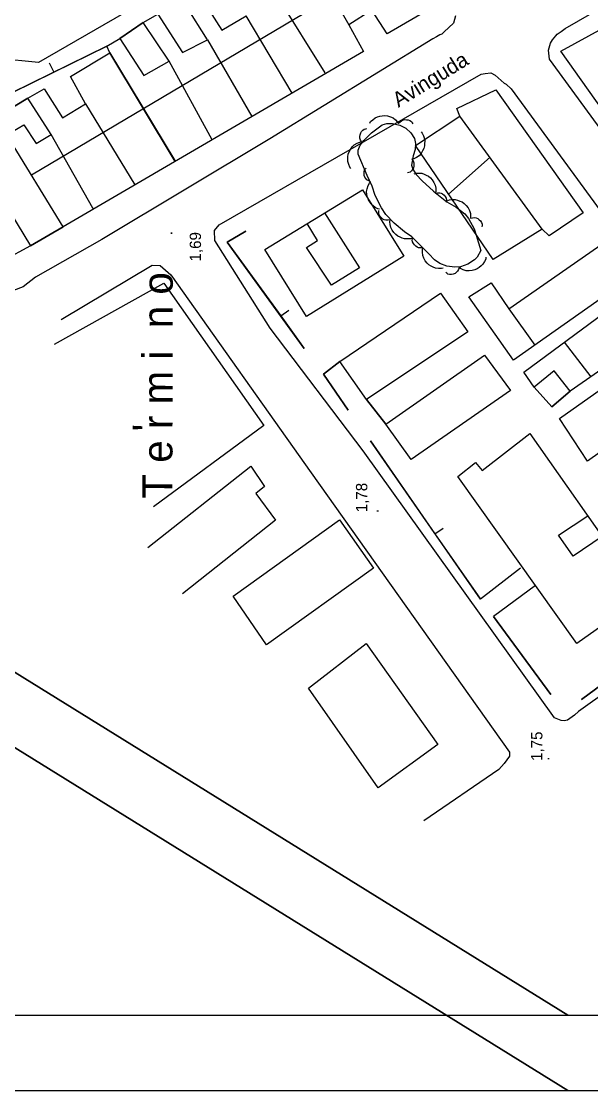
# Model space of a CAD drawing. Extents: x 748454 to 749044, y 4316681 to 4317708.
# Drawn here: x 748690 to 748765.7, y 4316681 to 4316822.8 of the extents above; entities that cross this region are included whole.
import ezdxf

# ---------------------------------------------------------------- set-up
doc = ezdxf.new("R2010")
doc.units = 0
doc.layers.get('0').update_dxf_attribs({"linetype": 'CONTINUOUS'})
for name, color, linetype in [('1', 7, 'CONTINUOUS'), ('11', 7, 'CONTINUOUS'), ('3', 7, 'CONTINUOUS'), ('48', 7, 'CONTINUOUS'), ('50', 7, 'CONTINUOUS'), ('53', 7, 'CONTINUOUS'), ('PATTERN_CLASS', 7, 'CONTINUOUS')]:
    doc.layers.add(name, color=color, linetype=linetype)

msp = doc.modelspace()

# ---------------------------------------------------------------- linework, layer by layer
at = {"layer": '1', "color": 0, "linetype": 'CONTINUOUS'}
for p, q in [((748706.2, 4316822.63), (748703.1, 4316820.5)), ((748694.33, 4316816.05), (748701.36, 4316819.5)), ((748694.32, 4316816.07), (748693.75, 4316817.23)), ((748691.24, 4316793.02), (748695.56, 4316795.51)), ((748724.45, 4316783.72), (748725.5, 4316784.48)), ((748735.83, 4316772.63), (748738.38, 4316769.35)), ((748744.89, 4316754.84), (748745.96, 4316755.59)), ((748756.25, 4316750.29), (748750.91, 4316746.16)), ((748756.25, 4316750.29), (748750.91, 4316746.16)), ((748758.22, 4316747.98), (748752.64, 4316743.84)), ((748758.22, 4316747.98), (748752.64, 4316743.84)), ((748752.64, 4316743.84), (748760.24, 4316733.5)), ((748764.34, 4316732.87), (748776.4, 4316741.79))]:
    msp.add_line(p, q, dxfattribs=at)
for points in [[(748802.99, 4316810.66), (748796.86, 4316806.38), (748791.93, 4316813.6), (748780.49, 4316806.44), (748787.22, 4316796.07), (748780.89, 4316791.61), (748761.57, 4316818.82), (748769.03, 4316822.9), (748770.14, 4316821.84), (748778.06, 4316826.18), (748783.92, 4316816.97), (748787.72, 4316819.71), (748780.84, 4316830.06), (748787.13, 4316833.91), (748802.99, 4316810.66)], [(748707.35, 4316826.02), (748692.3, 4316817.33), (748686.92, 4316817.84), (748688.31, 4316826.64), (748690.97, 4316826.24), (748696.59, 4316829.44), (748698.65, 4316826.24), (748704.91, 4316829.97), (748707.35, 4316826.02)], [(748746.69, 4316825.9), (748738.56, 4316821.12), (748736.5, 4316824.24), (748733.47, 4316822.3), (748735.41, 4316818.79), (748695.56, 4316795.51), (748688.12, 4316807.71), (748690.38, 4316809.07), (748691.98, 4316806.58), (748693.98, 4316807.78), (748690.9, 4316812.57), (748693.07, 4316813.84), (748695.47, 4316809.97), (748698.54, 4316811.82), (748696.53, 4316815.45), (748701.75, 4316818.6), (748701.36, 4316819.5), (748703.1, 4316820.5), (748706.29, 4316815.57), (748709.63, 4316817.5), (748706.2, 4316822.63), (748708.15, 4316823.74), (748711.42, 4316818.63), (748714.71, 4316820.32), (748711.95, 4316824.72)], [(748713.87, 4316825.91), (748716.63, 4316821.62), (748719.86, 4316823.49)], [(748686.92, 4316817.84), (748686.12, 4316812.03), (748694.32, 4316816.05)], [(748690.9, 4316812.57), (748685.79, 4316809.52), (748684.65, 4316800.54), (748683.7, 4316793.08), (748685.51, 4316789.89), (748687.68, 4316791.08)], [(748752.96, 4316813.68), (748764.53, 4316797.37), (748760.02, 4316794.34), (748759.09, 4316795.2), (748752.59, 4316791.19), (748742.31, 4316806.29), (748748.17, 4316810.2), (748747.77, 4316811.21), (748752.96, 4316813.68)], [(748740.78, 4316791.63), (748727.83, 4316783.63), (748722.32, 4316792.5), (748735.29, 4316800.45), (748740.78, 4316791.63)], [(748691.24, 4316793.02), (748687.68, 4316791.08), (748684.21, 4316797.27), (748687.59, 4316799.05), (748691.24, 4316793.02)], [(748719.81, 4316794.96), (748717.31, 4316793.51), (748724.43, 4316783.71), (748727.56, 4316779.41)], [(748749.4, 4316786.24), (748752.35, 4316788.1), (748754.67, 4316784.65), (748767.46, 4316793.54), (748770.69, 4316788.68), (748755.31, 4316777.86), (748749.4, 4316786.24)], [(748694.42, 4316779.99), (748708.94, 4316788.06), (748722.19, 4316769.18), (748707.55, 4316758.41)], [(748756.7, 4316776.27), (748772.07, 4316787.62), (748776, 4316782.88), (748762.82, 4316773.72), (748760.72, 4316776.43), (748758.06, 4316774.27), (748756.7, 4316776.27)], [(748735.83, 4316772.63), (748732.27, 4316777.68), (748745.62, 4316786.75), (748749.25, 4316781.62), (748735.83, 4316772.63)], [(748761.4, 4316770.12), (748776.73, 4316780.94), (748780.53, 4316775.38), (748765.13, 4316764.45), (748761.4, 4316770.12)], [(748738.38, 4316769.35), (748751.48, 4316778.52), (748754.9, 4316773.84), (748741.72, 4316764.67), (748738.38, 4316769.35)], [(748732.27, 4316777.68), (748730.1, 4316776), (748733.36, 4316771.24)], [(748758.06, 4316774.27), (748760.38, 4316771.67), (748762.82, 4316773.72)], [(748736.32, 4316767.16), (748744.88, 4316754.84), (748750.91, 4316746.16)], [(748774.87, 4316748.13), (748763.69, 4316740.29), (748747.94, 4316762.41), (748750.28, 4316764.3), (748751.13, 4316763.2), (748757.46, 4316768.11), (748769.91, 4316750.45), (748772.38, 4316752.08), (748774.87, 4316748.13)], [(748706.82, 4316753.01), (748720.45, 4316763.81), (748722.26, 4316761.11), (748721.12, 4316760.17), (748723.73, 4316756.62), (748711.4, 4316746.86)], [(748718.14, 4316746.55), (748732.21, 4316756.66), (748736.72, 4316750.28), (748722.56, 4316740.1), (748718.14, 4316746.55)], [(748728.13, 4316734.38), (748735.77, 4316740.27), (748745.29, 4316726.87), (748737.34, 4316721.15), (748728.13, 4316734.38)]]:
    msp.add_lwpolyline(points, dxfattribs=at)
at = {"layer": '11', "color": 0, "linetype": 'CONTINUOUS'}
for points in [[(748821.17, 4316821.13), (748821.73, 4316820.09), (748821.29, 4316819.2), (748802.11, 4316805.55), (748780.9, 4316790.8), (748779.91, 4316790.67), (748760.08, 4316817.77), (748759.96, 4316818.97), (748760.21, 4316819.89), (748760.46, 4316820.33), (748760.91, 4316820.86), (748761.1, 4316821.05), (748761.61, 4316821.43), (748762.18, 4316821.83), (748778.99, 4316831.53), (748802.1, 4316844.36), (748803.23, 4316844.87), (748804.03, 4316844.67), (748804.7, 4316844.03), (748821.17, 4316821.13)], [(748747.63, 4316823.51), (748747.34, 4316822.54), (748746.13, 4316821.38), (748745.82, 4316821.09), (748745.54, 4316820.96), (748745.08, 4316820.7), (748744.63, 4316820.44), (748722.98, 4316807.21), (748700.72, 4316793.86), (748691.9, 4316788.86)], [(748763.91, 4316731.26), (748763.41, 4316730.79), (748762.45, 4316730.1), (748762.04, 4316730.01), (748761.62, 4316730.07), (748760.76, 4316730.42), (748735.35, 4316765.81), (748723.02, 4316782.07), (748715.68, 4316793.72), (748715.67, 4316795.06), (748716.27, 4316795.78), (748751.03, 4316815.77), (748751.56, 4316815.86), (748752.29, 4316815.96), (748752.87, 4316815.64), (748754.06, 4316814.57), (748754.35, 4316814.43), (748754.98, 4316813.83), (748778.6, 4316781.57)], [(748695.29, 4316783.25), (748707.4, 4316790.44), (748708.46, 4316790.39), (748709.85, 4316789.15), (748728.47, 4316762.92), (748754.76, 4316725.86), (748754.79, 4316725.35), (748754.09, 4316724.38), (748753.38, 4316723.56), (748743.43, 4316716.77)], [(748691.9, 4316788.86), (748690.26, 4316787.58), (748688.04, 4316786.72)], [(748796.24, 4316754.28), (748763.91, 4316731.26)]]:
    msp.add_lwpolyline(points, dxfattribs=at)
at = {"layer": '3', "color": 0, "linetype": 'CONTINUOUS'}
for p, q in [((748720.16, 4316832.2), (748730.27, 4316815.93)), ((748730.08, 4316828.23), (748733.47, 4316822.3)), ((748731.31, 4316826.07), (748691.38, 4316802.37)), ((748725.94, 4316813.26), (748719.86, 4316823.49)), ((748714.71, 4316820.32), (748720.61, 4316810.15)), ((748715.32, 4316807.05), (748709.63, 4316817.5)), ((748698.54, 4316811.82), (748705.1, 4316801.09)), ((748759.09, 4316795.2), (748748.17, 4316810.2)), ((748752.2, 4316804.78), (748746.7, 4316799.85)), ((748754.67, 4316784.65), (748758.14, 4316779.85)), ((748762.05, 4316780.22), (748765.58, 4316775.64))]:
    msp.add_line(p, q, dxfattribs=at)
for points in [[(748710.42, 4316804.19), (748701.75, 4316818.6), (748710.38, 4316804.3)], [(748699.71, 4316797.93), (748699.53, 4316798.02), (748693.98, 4316807.78)], [(748730.25, 4316797.36), (748734.88, 4316790.1), (748731.16, 4316787.81), (748727.83, 4316792.78), (748729.33, 4316793.72), (748727.96, 4316795.96)], [(748767.09, 4316754.45), (748763.21, 4316751.86), (748761.26, 4316754.65), (748765.15, 4316757.21)]]:
    msp.add_lwpolyline(points, dxfattribs=at)
at = {"layer": '53', "color": 0, "linetype": 'CONTINUOUS'}
for points in [[(748736.24, 4316809.27), (748736.36, 4316809.47), (748736.63, 4316809.72), (748736.97, 4316809.97), (748737.26, 4316810.1), (748737.57, 4316810.18), (748737.88, 4316810.26), (748738.23, 4316810.27), (748738.6, 4316810.23), (748738.98, 4316810.13), (748739.33, 4316809.96), (748739.67, 4316809.69), (748739.92, 4316809.42), (748740.05, 4316809.21), (748740.23, 4316809.42), (748740.45, 4316809.6), (748740.65, 4316809.68), (748740.85, 4316809.74), (748741.11, 4316809.73), (748741.33, 4316809.69), (748741.57, 4316809.61), (748741.76, 4316809.5), (748741.87, 4316809.32), (748741.96, 4316809.19)], [(748733.73, 4316803.25), (748733.58, 4316803.43), (748733.45, 4316803.78), (748733.33, 4316804.18), (748733.32, 4316804.5), (748733.35, 4316804.82), (748733.39, 4316805.14), (748733.5, 4316805.47), (748733.68, 4316805.8), (748733.9, 4316806.12), (748734.19, 4316806.38), (748734.56, 4316806.61), (748734.91, 4316806.74), (748735.15, 4316806.78), (748735.02, 4316807.03), (748734.93, 4316807.3), (748734.93, 4316807.52), (748734.95, 4316807.72), (748735.04, 4316807.97), (748735.16, 4316808.16), (748735.32, 4316808.35), (748735.5, 4316808.48), (748735.7, 4316808.52), (748735.85, 4316808.56)], [(748743.05, 4316808.12), (748743.2, 4316807.94), (748743.35, 4316807.61), (748743.5, 4316807.21), (748743.53, 4316806.89), (748743.52, 4316806.57), (748743.5, 4316806.25), (748743.41, 4316805.91), (748743.25, 4316805.58), (748743.05, 4316805.24), (748742.78, 4316804.96), (748742.42, 4316804.71), (748742.09, 4316804.56), (748741.84, 4316804.5), (748741.99, 4316804.26), (748742.1, 4316804), (748742.11, 4316803.78), (748742.11, 4316803.57), (748742.03, 4316803.33), (748741.92, 4316803.13), (748741.77, 4316802.93), (748741.6, 4316802.78), (748741.41, 4316802.73), (748741.26, 4316802.68)], [(748737.53, 4316797.88), (748737.31, 4316797.93), (748736.98, 4316798.11), (748736.63, 4316798.35), (748736.42, 4316798.58), (748736.24, 4316798.85), (748736.07, 4316799.12), (748735.94, 4316799.44), (748735.86, 4316799.81), (748735.83, 4316800.2), (748735.88, 4316800.58), (748736.02, 4316801), (748736.2, 4316801.32), (748736.35, 4316801.51), (748736.1, 4316801.61), (748735.85, 4316801.76), (748735.71, 4316801.93), (748735.59, 4316802.1), (748735.51, 4316802.35), (748735.48, 4316802.57), (748735.48, 4316802.82), (748735.53, 4316803.03), (748735.65, 4316803.19), (748735.75, 4316803.32)], [(748742.13, 4316802.57), (748742.36, 4316802.64), (748742.72, 4316802.65), (748743.14, 4316802.62), (748743.45, 4316802.52), (748743.74, 4316802.38), (748744.02, 4316802.23), (748744.29, 4316802.01), (748744.54, 4316801.74), (748744.76, 4316801.41), (748744.91, 4316801.05), (748745, 4316800.63), (748745, 4316800.26), (748744.96, 4316800.01), (748745.23, 4316800.05), (748745.52, 4316800.04), (748745.72, 4316799.97), (748745.91, 4316799.88), (748746.1, 4316799.71), (748746.24, 4316799.53), (748746.37, 4316799.31), (748746.43, 4316799.1), (748746.4, 4316798.9), (748746.38, 4316798.74)], [(748746.58, 4316799.01), (748746.8, 4316799.1), (748747.16, 4316799.13), (748747.58, 4316799.13), (748747.89, 4316799.06), (748748.19, 4316798.94), (748748.49, 4316798.82), (748748.78, 4316798.62), (748749.05, 4316798.36), (748749.29, 4316798.06), (748749.47, 4316797.71), (748749.59, 4316797.29), (748749.62, 4316796.93), (748749.6, 4316796.68), (748749.87, 4316796.74), (748750.16, 4316796.76), (748750.36, 4316796.7), (748750.56, 4316796.62), (748750.77, 4316796.47), (748750.92, 4316796.3), (748751.06, 4316796.09), (748751.14, 4316795.89), (748751.13, 4316795.69), (748751.12, 4316795.53)], [(748741.88, 4316794.03), (748741.66, 4316793.95), (748741.29, 4316793.93), (748740.87, 4316793.94), (748740.56, 4316794.02), (748740.27, 4316794.15), (748739.98, 4316794.28), (748739.69, 4316794.49), (748739.43, 4316794.76), (748739.2, 4316795.07), (748739.04, 4316795.42), (748738.93, 4316795.85), (748738.91, 4316796.21), (748738.94, 4316796.46), (748738.67, 4316796.41), (748738.38, 4316796.4), (748738.17, 4316796.47), (748737.98, 4316796.55), (748737.78, 4316796.72), (748737.64, 4316796.89), (748737.5, 4316797.1), (748737.43, 4316797.31), (748737.45, 4316797.51), (748737.46, 4316797.67)], [(748745.97, 4316790.05), (748745.74, 4316790), (748745.38, 4316790.01), (748744.96, 4316790.06), (748744.66, 4316790.18), (748744.38, 4316790.33), (748744.1, 4316790.49), (748743.84, 4316790.73), (748743.61, 4316791.02), (748743.41, 4316791.35), (748743.28, 4316791.72), (748743.22, 4316792.15), (748743.23, 4316792.52), (748743.29, 4316792.76), (748743.01, 4316792.74), (748742.72, 4316792.76), (748742.52, 4316792.85), (748742.34, 4316792.95), (748742.16, 4316793.13), (748742.03, 4316793.31), (748741.92, 4316793.54), (748741.86, 4316793.75), (748741.91, 4316793.95), (748741.93, 4316794.11)], [(748751.66, 4316791.49), (748751.62, 4316791.26), (748751.46, 4316790.93), (748751.24, 4316790.57), (748751.02, 4316790.35), (748750.76, 4316790.15), (748750.5, 4316789.97), (748750.18, 4316789.83), (748749.82, 4316789.73), (748749.43, 4316789.68), (748749.05, 4316789.71), (748748.63, 4316789.83), (748748.3, 4316789.99), (748748.1, 4316790.14), (748748.01, 4316789.88), (748747.87, 4316789.63), (748747.71, 4316789.48), (748747.55, 4316789.35), (748747.3, 4316789.26), (748747.08, 4316789.22), (748746.83, 4316789.21), (748746.61, 4316789.25), (748746.45, 4316789.37), (748746.32, 4316789.45)]]:
    msp.add_lwpolyline(points, dxfattribs=at)
at = {"layer": 'PATTERN_CLASS', "color": 0, "linetype": 'CONTINUOUS'}
for p, q in [((748703.1, 4316820.5), (748706.2, 4316822.63)), ((748695.56, 4316795.51), (748691.24, 4316793.02)), ((748738.38, 4316769.35), (748735.83, 4316772.63)), ((748750.91, 4316746.16), (748736.32, 4316767.16)), ((748783.58, 4316747.11), (748764.34, 4316732.87)), ((748760.24, 4316733.5), (748752.64, 4316743.84))]:
    msp.add_line(p, q, dxfattribs=at)
for points in [[(748701.36, 4316819.5), (748686.12, 4316812.03), (748686.92, 4316817.84)], [(748687.68, 4316791.08), (748685.51, 4316789.89), (748683.7, 4316793.08), (748685.79, 4316809.52), (748690.9, 4316812.57)], [(748750.98, 4316792.4), (748750.5, 4316791.51), (748750.14, 4316791.14), (748749.27, 4316790.58), (748748.3, 4316790.21), (748747.54, 4316790.16), (748746.46, 4316790.31), (748745.52, 4316790.66), (748744.82, 4316791.16), (748744.1, 4316791.93), (748741.82, 4316794.22), (748740.84, 4316794.88), (748739.47, 4316796.01), (748738.36, 4316797.16), (748737.78, 4316798.06), (748736.95, 4316799.66), (748736.54, 4316800.91), (748735.89, 4316802.31), (748734.69, 4316805.16), (748734.71, 4316805.71), (748734.97, 4316806.36), (748735.46, 4316806.98), (748736.49, 4316807.98), (748737.9, 4316809.07), (748738.52, 4316809.24), (748739.26, 4316809.23), (748740.25, 4316809), (748741.04, 4316808.59), (748741.68, 4316807.99), (748742.18, 4316807.22), (748742.32, 4316806.58), (748742.27, 4316805.76), (748742, 4316804.94), (748741.8, 4316803.69), (748741.95, 4316803.18), (748742.39, 4316802.48), (748743.19, 4316801.62), (748744.71, 4316800.25), (748746.48, 4316798.86), (748747.7, 4316798.15), (748748.86, 4316797.26), (748749.32, 4316796.63), (748750.07, 4316795.28), (748750.36, 4316794.4), (748750.98, 4316792.4)], [(748727.56, 4316779.41), (748717.31, 4316793.51), (748719.81, 4316794.96)], [(748733.36, 4316771.24), (748730.1, 4316776), (748732.27, 4316777.68)], [(748762.82, 4316773.72), (748760.38, 4316771.67), (748758.06, 4316774.27)]]:
    msp.add_lwpolyline(points, dxfattribs=at)

# ---------------------------------------------------------------- texts
at = {"layer": '48', "color": 0, "linetype": 'CONTINUOUS'}
for s, p in [('.', (748710.06, 4316794.41)), (' 1,69', (748713.86, 4316790.37)), (' 1,78', (748735.91, 4316757.12)), ('.', (748737.41, 4316757.58)), (' 1,75', (748759.14, 4316724.15)), ('.', (748760.07, 4316724.72))]:
    msp.add_text(s, height=1.5, rotation=90, dxfattribs=at).set_placement(p)
at = {"layer": '50', "color": 0, "linetype": 'CONTINUOUS'}
for s, height, rotation, p in [('Avinguda                    Balears', 2, 31.7209, (748740.05, 4316811.29)), ('T e r m i  n o', 4, 89.8925, (748710.06, 4316759.49)), ("'", 4, 89.8925, (748708.8, 4316768.39))]:
    msp.add_text(s, height=height, rotation=rotation, dxfattribs=at).set_placement(p)

# ---------------------------------------------------------------- meshes
at = {"color": 0, "linetype": 'CONTINUOUS'}
mesh = msp.add_polyface(dxfattribs=at)
corners = [(748454.5, 4316681), (748454.5, 4316681), (748454.5, 4316871.96), (748762.5, 4316681), (748454.5, 4317046.49), (749044, 4316681), (748454.5, 4317707.5), (749044, 4317342.01), (749044, 4317707.5)]
mesh.append_faces([[corners[k] for k in face] for face in [(0, 1, 3, 2), (2, 3, 5, 4), (4, 5, 7, 6), (6, 7, 8, 8)]], dxfattribs={"vtx0": -1, "vtx2": -1, "color": 0})
mesh = msp.add_polyface(dxfattribs=at)
corners = [(748464.5, 4316691), (748464.5, 4316691), (748464.5, 4316875.76), (748762.5, 4316691), (748464.5, 4317044.09), (749034, 4316691), (748464.5, 4317511), (749034, 4317157.91), (748762.5, 4317511), (749034, 4317342.67), (749034, 4317511)]
mesh.append_faces([[corners[k] for k in face] for face in [(0, 1, 3, 2), (2, 3, 5, 4), (4, 5, 7, 6), (6, 7, 9, 8), (8, 9, 10, 10)]], dxfattribs={"vtx0": -1, "vtx2": -1, "color": 0})

doc.saveas('drawing.dxf')
